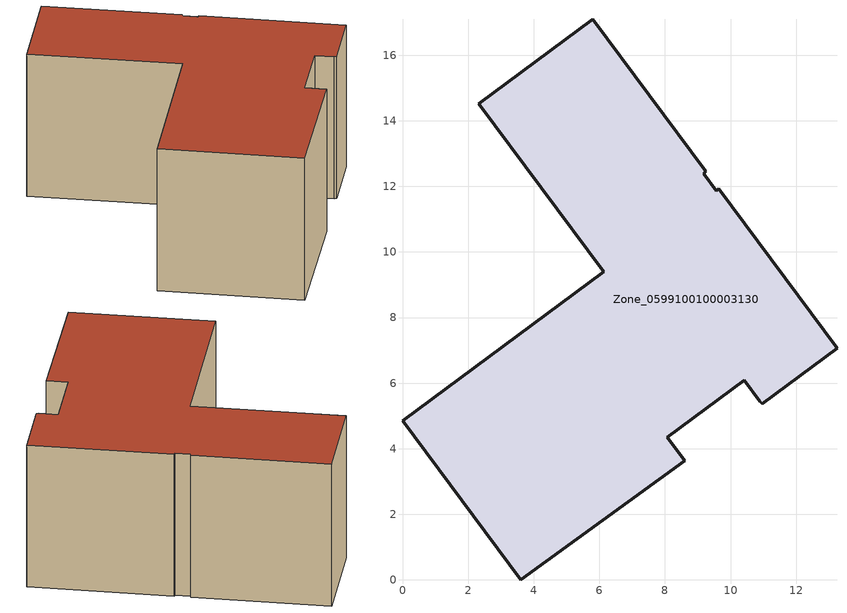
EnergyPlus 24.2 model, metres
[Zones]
Zone_0599100100003130
 floor ground (C_G): 8.07,4.36 8.6,3.63 3.6,0 0,4.85 6.13,9.4 2.33,14.52 5.8,17.1 9.25,12.46 9.19,12.38 9.56,11.86 9.64,11.93 13.24,7.07 10.97,5.38 10.89,5.45 10.41,6.08 z0
 wall outside (C_F): 6.13,9.4 0,4.85 3.6,0 8.6,3.63 8.07,4.36 10.41,6.08 10.89,5.45 10.97,5.38 13.24,7.07 9.64,11.93 9.56,11.86 9.19,12.38 9.25,12.46 5.8,17.1 2.33,14.52 6.13,9.4 z0:6.46
 roof outside (C_R): 8.6,3.63 8.07,4.36 10.41,6.08 10.89,5.45 10.97,5.38 13.24,7.07 9.64,11.93 9.56,11.86 9.19,12.38 9.25,12.46 5.8,17.1 2.33,14.52 6.13,9.4 0,4.85 3.6,0 z6.46
[BUILDING]
Pand.0599100100003130: North Axis=0; Terrain=City; Loads Convergence Tolerance Value=0.04; Temperature Convergence Tolerance Value=0.4; Solar Distribution=FullExterior; Maximum Number of Warmup Days=25; Minimum Number of Warmup Days=1
[Site:Location]
Rotterdam.The.Hague.AP_ZH_NLD Design_Conditions: Latitude=51.96; Longitude=4.45; Time Zone=1; Elevation=-4.5
[SITE:GROUNDTEMPERATURE:BUILDINGSURFACE]
18, 18, 18, 18, 18, 18, 18, 18, 18, 18, 18, 18
[MATERIAL] Thermal Absorptance=0.9; Solar Absorptance=0.7; Visible Absorptance=0.7
Name | Roughness | Thickness | Conductivity | Density | Specific Heat
G.TI.2006-2014 | MediumSmooth | 0.15 | 0.06 | 540 | 1210
F.TI.2006-2014 | Rough | 0.3 | 0.12 | 1920 | 840
R.TI.2006-2014 | MediumRough | 0.2 | 0.08 | 1500 | 1000
[CONSTRUCTION]
C_G: G.TI.2006-2014
C_F: F.TI.2006-2014
C_R: R.TI.2006-2014
[ZONE]
Zone_0599100100003130: Type=1; Multiplier=1; Ceiling Height=Autocalculate; Volume=Autocalculate; Floor Area=autocalculate; Part of Total Floor Area=Yes
[ZONEINFILTRATION:DESIGNFLOWRATE]
Infil_Zone_0599100100003130: Zone or ZoneList or Space or SpaceList=Zone_0599100100003130; Schedule=AlwaysOn; Design Flow Rate Calculation Method=Flow/Area; Flow Rate per Floor Area=0.0015; Constant Term Coefficient=1; Temperature Term Coefficient=0; Velocity Term Coefficient=0; Velocity Squared Term Coefficient=0
[HVACTEMPLATE:ZONE:IDEALLOADSAIRSYSTEM]
Zone_0599100100003130: Maximum Heating Supply Air Temperature=50; Minimum Cooling Supply Air Temperature=13; Maximum Heating Supply Air Humidity Ratio=0.0156; Minimum Cooling Supply Air Humidity Ratio=0.0077; Heating Limit=NoLimit; Cooling Limit=NoLimit; Dehumidification Control Type=ConstantSensibleHeatRatio; Cooling Sensible Heat Ratio=0.7; Dehumidification Setpoint=60; Humidification Control Type=None; Humidification Setpoint=30; Outdoor Air Method=None; Outdoor Air Flow Rate per Person=0.00944; Outdoor Air Flow Rate per Zone Floor Area=0; Outdoor Air Flow Rate per Zone=0; Demand Controlled Ventilation Type=None; Outdoor Air Economizer Type=NoEconomizer; Heat Recovery Type=None; Sensible Heat Recovery Effectiveness=0.7; Latent Heat Recovery Effectiveness=0.65
[ZONECONTROL:THERMOSTAT]
ThermostatControl_Zone_0599100100003130: Zone or ZoneList=Zone_0599100100003130; Control Type Schedule=DualSetpointControlType; Control 1=Thermostat_Zone_0599100100003130; Temperature Difference Between Cutout And Setpoint=0
[THERMOSTATSETPOINT:DUALSETPOINT]
Thermostat_Zone_0599100100003130: Heating Setpoint Temperature Schedule=HeatingSetpoint_Zone_0599100100003130; Cooling Setpoint Temperature Schedule=CoolingSetpoint_Zone_0599100100003130
[SCHEDULE:COMPACT]
HeatingSetpoint_Zone_0599100100003130: Through: 12/31, For: AllDays, Until: 24:00, 21
CoolingSetpoint_Zone_0599100100003130: Through: 12/31, For: AllDays, Until: 24:00, 24
DualSetpointControlType: Through: 12/31, For: AllDays, Until: 24:00, 4
AlwaysOn: Through: 12/31, For: AllDays, Until: 24:00, 1
